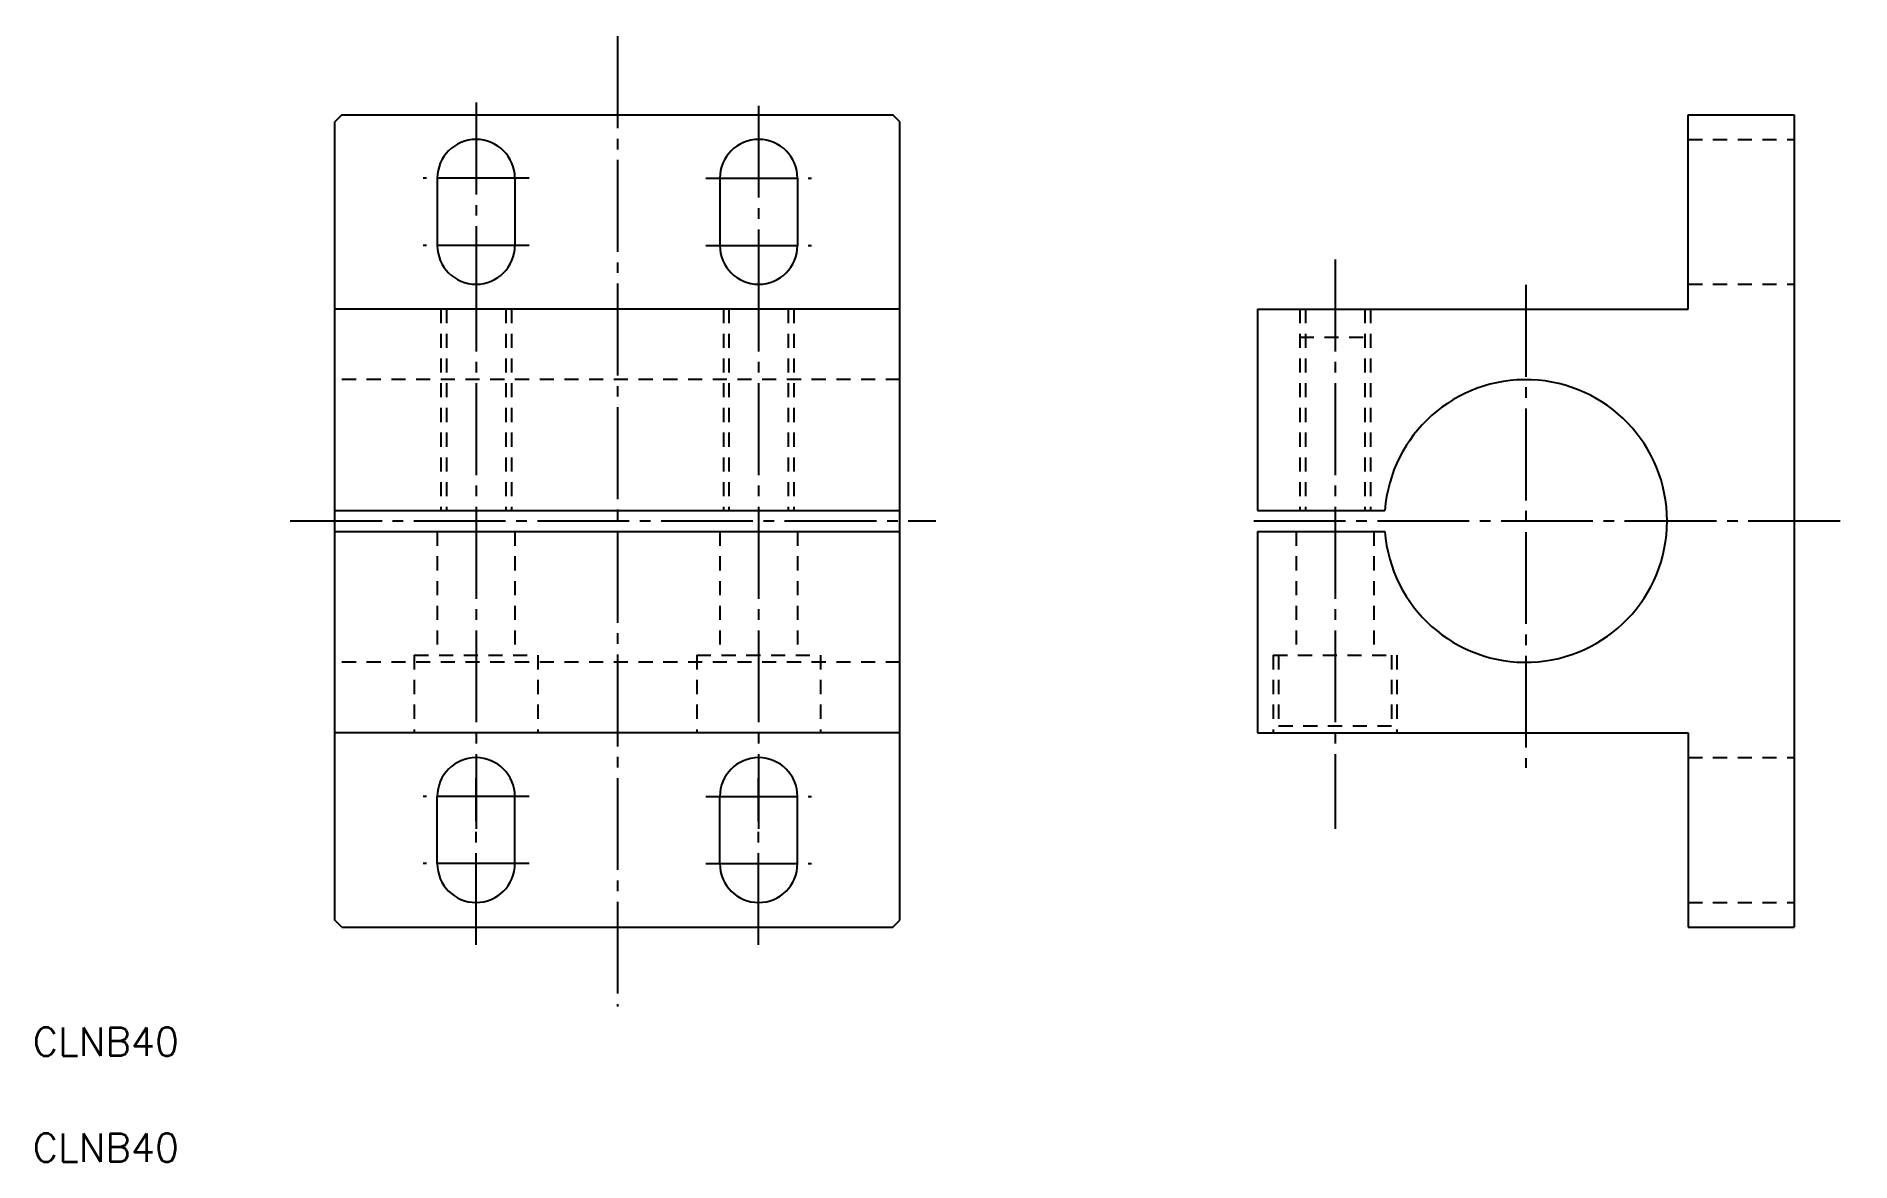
# Model space of a CAD drawing. Extents: x 3131 to 3388, y 142 to 301.
import ezdxf

# ---------------------------------------------------------------- set-up
doc = ezdxf.new("R2010")
doc.units = 0
doc.linetypes.add('CENTER', pattern=[17.5, 13, -1.5, 1.5, -1.5])
doc.linetypes.add('DASHED', pattern=[3.5, 2, -1.5])
doc.layers.get('0').update_dxf_attribs({"linetype": 'CONTINUOUS'})
doc.layers.add('CENTER', color=1, linetype='CENTER')
doc.styles.get("Standard").update_dxf_attribs({"font": 'txt.shx'})

msp = doc.modelspace()

# ---------------------------------------------------------------- linework, layer by layer
at = {"color": 7, "linetype": 'CONTINUOUS'}
for p, q in [((3174.18, 290.23), (3173.18, 289.23)), ((3173.18, 176.23), (3173.18, 289.23)), ((3174.18, 290.23), (3252.18, 290.23)), ((3253.18, 289.23), (3252.18, 290.23)), ((3253.18, 176.23), (3253.18, 289.23)), ((3364.78, 262.73), (3364.78, 290.23)), ((3364.78, 290.23), (3379.78, 290.23)), ((3379.78, 290.23), (3379.78, 175.23)), ((3187.68, 281.23), (3187.68, 271.73)), ((3198.68, 281.23), (3198.68, 271.73)), ((3227.68, 281.23), (3227.68, 271.73)), ((3238.68, 281.23), (3238.68, 271.73)), ((3253.18, 262.73), (3173.18, 262.73)), ((3303.78, 262.73), (3303.78, 234.23)), ((3303.78, 262.73), (3364.78, 262.73)), ((3173.18, 234.23), (3253.18, 234.23)), ((3303.78, 234.23), (3321.84, 234.23)), ((3173.18, 231.23), (3253.18, 231.23)), ((3303.78, 231.23), (3303.78, 202.73)), ((3303.78, 231.23), (3321.84, 231.23)), ((3253.18, 202.73), (3173.18, 202.73)), ((3303.78, 202.73), (3364.78, 202.73)), ((3364.78, 202.73), (3364.78, 175.23)), ((3187.68, 184.23), (3187.68, 193.73)), ((3198.68, 184.23), (3198.68, 193.73)), ((3227.68, 184.23), (3227.68, 193.73)), ((3238.68, 184.23), (3238.68, 193.73)), ((3174.18, 175.23), (3173.18, 176.23)), ((3174.18, 175.23), (3252.18, 175.23)), ((3252.18, 175.23), (3253.18, 176.23)), ((3364.78, 175.23), (3379.78, 175.23))]:
    msp.add_line(p, q, dxfattribs=at)
at = {"color": 3, "linetype": 'DASHED'}
for p, q in [((3364.78, 286.73), (3379.78, 286.73)), ((3364.78, 266.23), (3379.78, 266.23)), ((3188.18, 262.73), (3188.18, 234.23)), ((3188.98, 262.73), (3188.98, 234.23)), ((3197.38, 262.73), (3197.38, 234.23)), ((3198.18, 262.73), (3198.18, 234.23)), ((3228.18, 262.73), (3228.18, 234.23)), ((3228.98, 262.73), (3228.98, 234.23)), ((3237.38, 262.73), (3237.38, 234.23)), ((3238.18, 262.73), (3238.18, 234.23)), ((3309.78, 262.73), (3309.78, 234.23)), ((3310.58, 262.73), (3310.58, 234.23)), ((3318.98, 262.73), (3318.98, 234.23)), ((3319.78, 262.73), (3319.78, 234.23)), ((3309.78, 258.73), (3319.78, 258.73)), ((3253.18, 252.73), (3173.18, 252.73)), ((3187.68, 231.23), (3187.68, 213.73)), ((3198.68, 231.23), (3198.68, 213.73)), ((3227.68, 231.23), (3227.68, 213.73)), ((3238.68, 231.23), (3238.68, 213.73)), ((3309.28, 231.23), (3309.28, 213.73)), ((3320.28, 231.23), (3320.28, 213.73)), ((3184.43, 213.73), (3184.43, 202.73)), ((3184.43, 213.73), (3201.93, 213.73)), ((3201.93, 213.73), (3201.93, 202.73)), ((3224.43, 213.73), (3224.43, 202.73)), ((3224.43, 213.73), (3241.93, 213.73)), ((3241.93, 213.73), (3241.93, 202.73)), ((3306.03, 213.73), (3306.03, 202.73)), ((3306.03, 213.73), (3323.53, 213.73)), ((3306.78, 213.73), (3306.78, 203.73)), ((3322.78, 213.73), (3322.78, 203.73)), ((3323.53, 213.73), (3323.53, 202.73)), ((3253.18, 212.73), (3173.18, 212.73)), ((3306.78, 203.73), (3322.78, 203.73)), ((3364.78, 199.23), (3379.78, 199.23)), ((3364.78, 178.73), (3379.78, 178.73))]:
    msp.add_line(p, q, dxfattribs=at)
at = {"color": 7, "linetype": 'CONTINUOUS'}
for centre, radius, start, end in [((3193.18, 281.23), 5.5, 0, 180), ((3233.18, 281.23), 5.5, 360, 180), ((3193.18, 271.73), 5.5, 180, 0), ((3233.18, 271.73), 5.5, 180, 360), ((3341.78, 232.73), 20, 184.3012, 175.6988), ((3193.18, 193.73), 5.5, 0, 180), ((3233.18, 193.73), 5.5, 0, 180), ((3193.18, 184.23), 5.5, 180, 0), ((3233.18, 184.23), 5.5, 180, 0)]:
    msp.add_arc(centre, radius, start, end, dxfattribs=at)
at = {"layer": 'CENTER', "color": 1, "linetype": 'CENTER'}
for p, q in [((3213.18, 301.33), (3213.18, 164.02)), ((3193.18, 291.95), (3193.18, 269.28)), ((3233.18, 291.49), (3233.18, 268.58)), ((3200.68, 281.23), (3185.68, 281.23)), ((3225.68, 281.23), (3240.68, 281.23)), ((3200.68, 271.73), (3185.68, 271.73)), ((3193.18, 269.73), (3193.18, 189.16)), ((3225.68, 271.73), (3240.68, 271.73)), ((3233.18, 269.73), (3233.18, 189.16)), ((3314.78, 269.73), (3314.78, 189.16)), ((3341.78, 266.15), (3341.78, 197.8)), ((3166.86, 232.73), (3258.28, 232.73)), ((3303.28, 232.73), (3387.78, 232.73)), ((3193.18, 172.73), (3193.18, 196.33)), ((3233.18, 172.73), (3233.18, 196.33)), ((3200.68, 193.73), (3185.68, 193.73)), ((3225.68, 193.73), (3240.68, 193.73)), ((3200.68, 184.23), (3185.68, 184.23)), ((3225.68, 184.23), (3240.68, 184.23))]:
    msp.add_line(p, q, dxfattribs=at)

# ---------------------------------------------------------------- texts
at = {"color": 7, "linetype": 'CONTINUOUS'}
for p in [(3130.4, 157.04), (3130.4, 142.04)]:
    msp.add_text('CLNB40', height=4, dxfattribs=at).set_placement(p)

doc.saveas('drawing.dxf')
